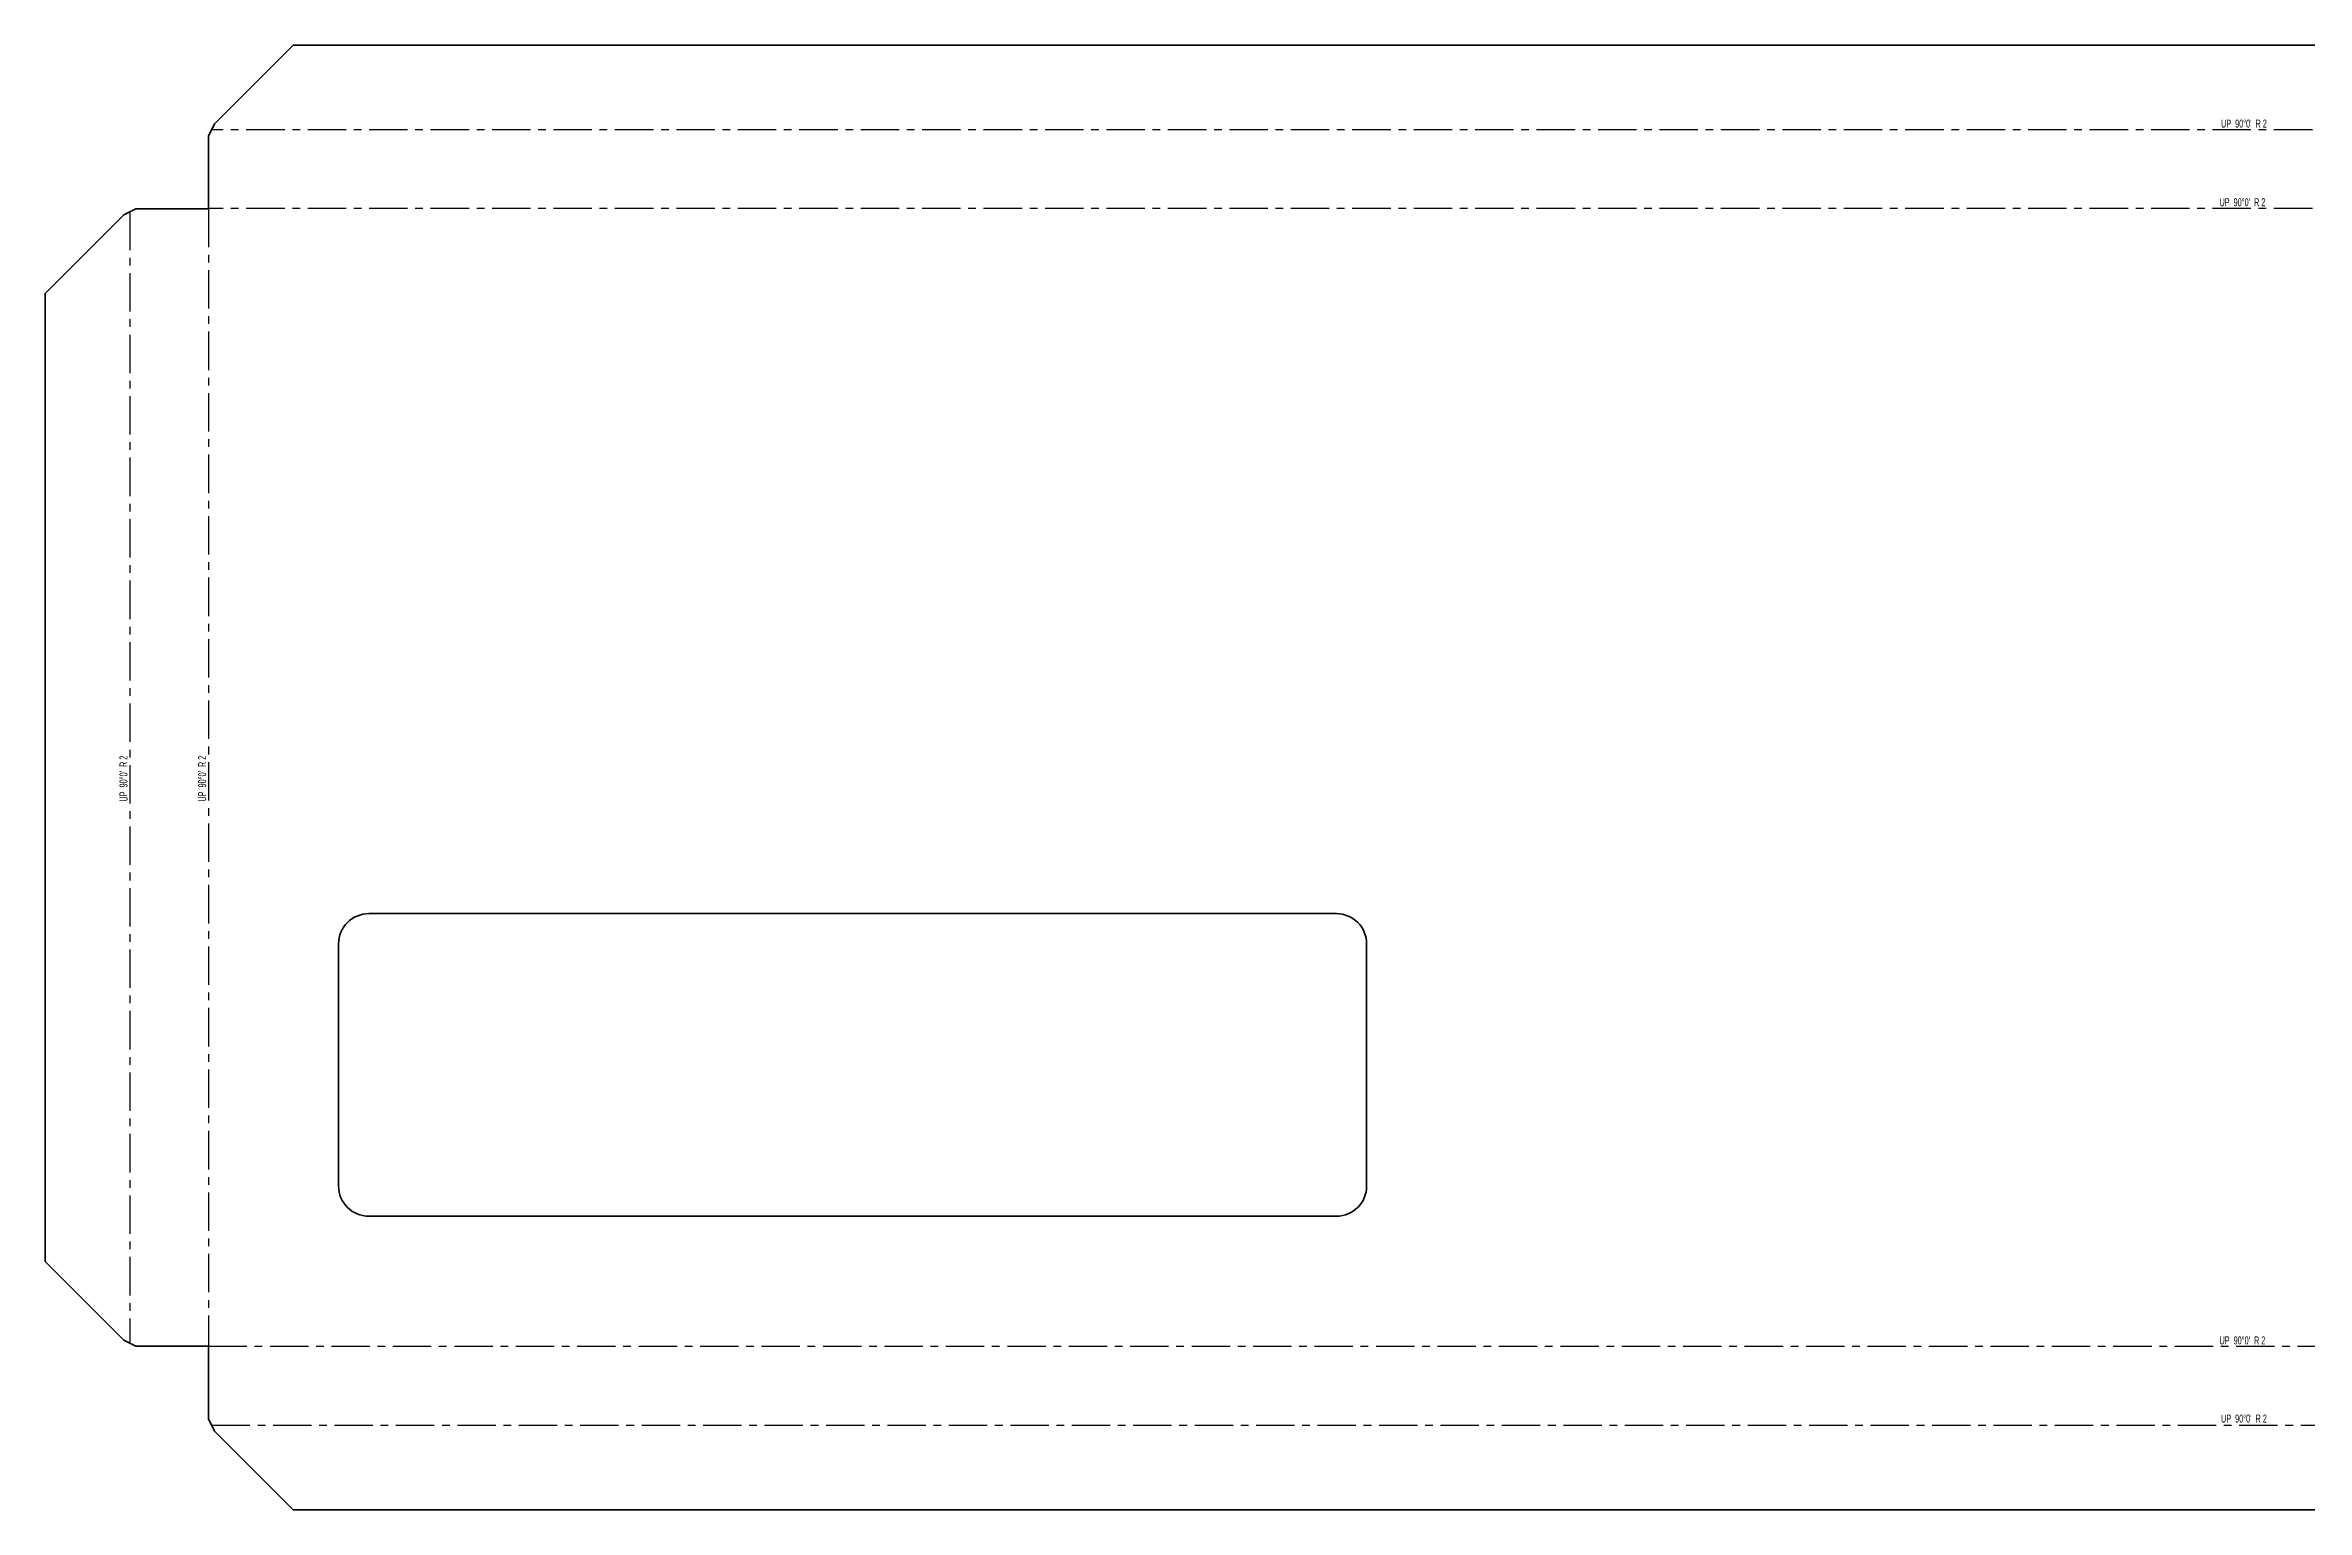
# Model space of a CAD drawing. Header units: millimetres. Extents: x -928 to 526, y -97 to 387.
# Drawn here: x -928 to -180, y -97 to 387 of the extents above; entities that cross this region are included whole.
import ezdxf

# ---------------------------------------------------------------- set-up
doc = ezdxf.new("R2010")
doc.units = ezdxf.units.MM
doc.linetypes.add('CENTERX2', pattern=[20.32, 12.7, -2.54, 2.54, -2.54])
doc.styles.add('SLDTEXTSTYLE1', font='TXT', dxfattribs={"width": 0.5675})

msp = doc.modelspace()

# ---------------------------------------------------------------- linework, layer by layer
at = {"color": 7, "linetype": 'Continuous', "lineweight": 35}
for p, q in [((-846.15, 386.58), (-872.15, 360.58)), ((-846.15, 386.58), (471.83, 386.58)), ((-874.15, 356.58), (-872.15, 360.58)), ((-874.15, 332.57), (-874.15, 356.58)), ((-902.16, 330.57), (-928.16, 304.57)), ((-902.16, 330.57), (-898.16, 332.57)), ((-874.15, 332.57), (-898.16, 332.57)), ((-928.16, -15.42), (-928.16, 304.57)), ((-501.16, 99.58), (-821.16, 99.58)), ((-831.16, 89.58), (-831.16, 9.58)), ((-491.16, 9.58), (-491.16, 89.58)), ((-821.16, -0.42), (-501.16, -0.42)), ((-928.16, -15.42), (-902.16, -41.42)), ((-898.16, -43.42), (-902.16, -41.42)), ((-874.15, -43.42), (-898.16, -43.42)), ((-874.15, -43.42), (-874.15, -67.43)), ((-872.15, -71.43), (-874.15, -67.43)), ((-872.15, -71.43), (-846.15, -97.43)), ((471.83, -97.43), (-846.15, -97.43))]:
    msp.add_line(p, q, dxfattribs=at)
at = {"color": 7, "linetype": 'CENTERX2'}
for p, q in [((471.83, 358.58), (-873.15, 358.58)), ((-900.16, 331.57), (-900.16, -42.42)), ((-874.16, 332.57), (-874.16, -43.42)), ((471.83, 332.58), (-874.15, 332.58)), ((-874.15, -43.42), (471.83, -43.42)), ((-873.15, -69.43), (471.83, -69.43))]:
    msp.add_line(p, q, dxfattribs=at)
at = {"color": 7, "linetype": 'Continuous', "lineweight": 35}
for centre, start, end in [((-821.16, 89.58), 90, 180), ((-501.16, 89.58), 0, 90), ((-821.16, 9.58), 180, 270), ((-501.16, 9.58), 270, 0)]:
    msp.add_arc(centre, 10, start, end, dxfattribs=at)

# ---------------------------------------------------------------- texts
at = {"color": 7, "linetype": 'Continuous', "lineweight": 0, "char_height": 2.6458, "attachment_point": 2, "style": 'SLDTEXTSTYLE1'}
for insert in [(-201.04, 362.02), (-201.54, 336.02), (-201.54, -40.14), (-201.04, -65.98)]:
    msp.add_mtext("UP  90°0'  R 2", dxfattribs=dict(at, insert=insert))
at = {"color": 7, "linetype": 'Continuous', "lineweight": 0, "char_height": 2.6458, "attachment_point": 2, "rotation": 90, "style": 'SLDTEXTSTYLE1'}
for insert in [(-903.61, 144.2), (-877.6, 144.2)]:
    msp.add_mtext("UP  90°0'  R 2", dxfattribs=dict(at, insert=insert))

doc.saveas('drawing.dxf')
